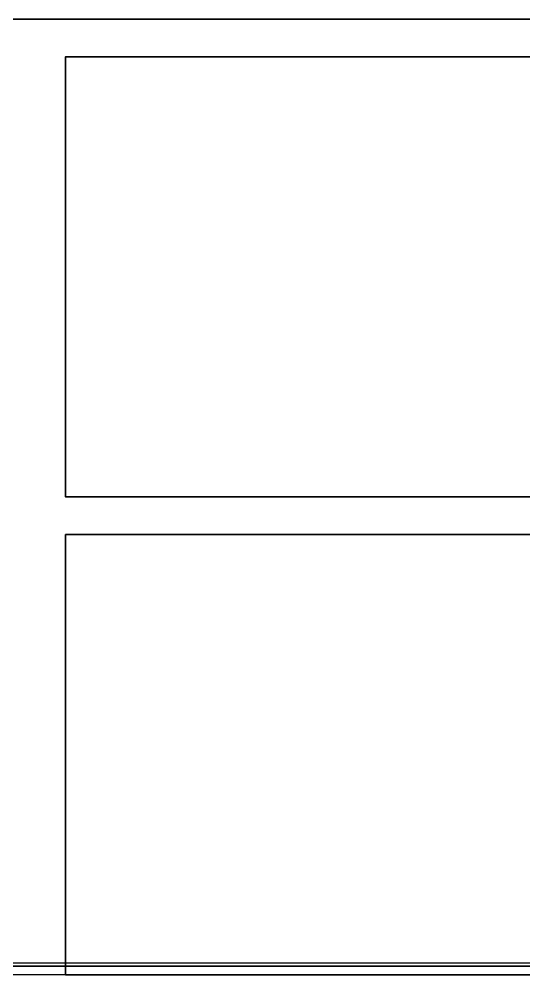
# Model space of a CAD drawing. Header units: centimetres. Extents: x 16433 to 114398, y -50094 to -12305.
# Drawn here: x 66271 to 66566, y -38830 to -38272 of the extents above; entities that cross this region are included whole.
import ezdxf

# ---------------------------------------------------------------- set-up
doc = ezdxf.new("R2010")
doc.units = ezdxf.units.CM
doc.header["$LTSCALE"] = 0.5
doc.layers.add('0-Coupe A.3', color=7, linetype='CONTINUOUS')

msp = doc.modelspace()

# ---------------------------------------------------------------- linework, layer by layer
at = {"layer": '0-Coupe A.3', "color": 7, "linetype": 'Continuous', "lineweight": 35, "flags": 128}
for points in [[(65466.915, -38272.396), (66969.623, -38272.396)], [(66969.623, -38294.403), (66298.27, -38294.403), (66298.27, -38551.347), (66969.623, -38551.347)], [(66741.333, -38573.347), (66298.27, -38573.347), (66298.27, -38830.347), (66737.317, -38830.347)]]:
    msp.add_lwpolyline(points, dxfattribs=at)
at = {"layer": '0-Coupe A.3', "color": 7, "linetype": 'Continuous', "lineweight": 25, "flags": 128}
for points in [[(66731.674, -38825.347), (65476.915, -38825.347), (65476.915, -38823.304), (66731.674, -38823.304)], [(66731.674, -38830.347), (65476.915, -38830.347), (65476.915, -38825.347), (66731.674, -38825.347)]]:
    msp.add_lwpolyline(points, close=True, dxfattribs=at)

doc.saveas('drawing.dxf')
